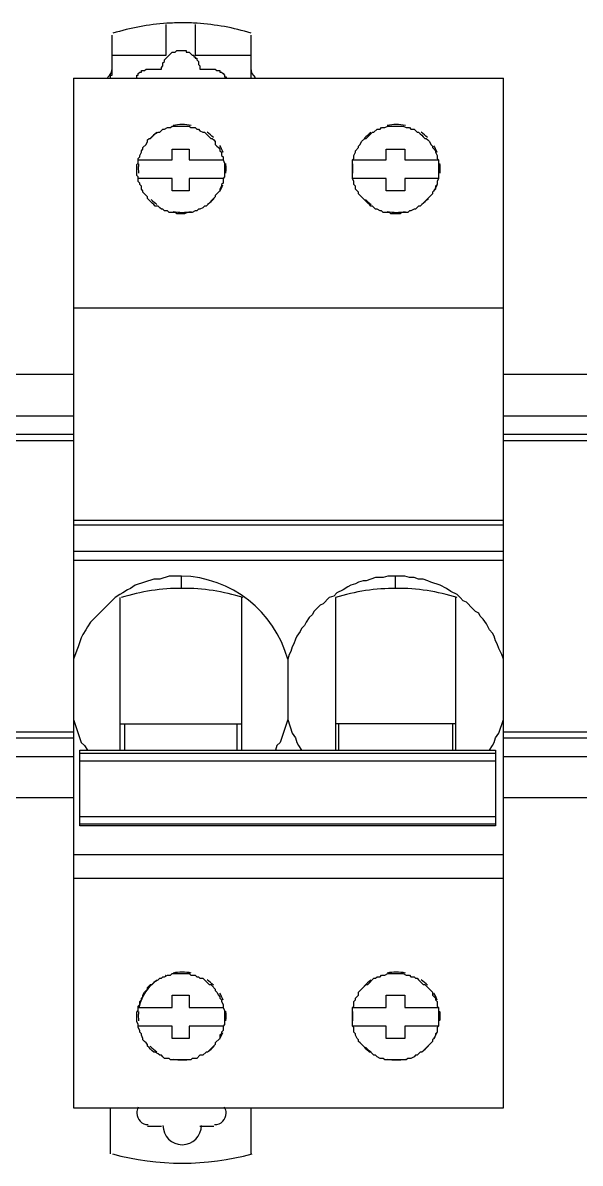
# Model space of a CAD drawing. Header units: feet. Extents: x -159 to 1687, y -48 to 1556.
# Drawn here: x 550.4354 to 550.5862, y 1044.3615 to 1044.6699 of the extents above; entities that cross this region are included whole.
import ezdxf

# ---------------------------------------------------------------- set-up
doc = ezdxf.new("R2010")
doc.units = ezdxf.units.FT
doc.header["$MEASUREMENT"] = 0
doc.layers.add('PDF_0', color=7, linetype='Continuous')
doc.layers.add('PDF_Carril', color=7, linetype='Continuous')

msp = doc.modelspace()

# ---------------------------------------------------------------- linework, layer by layer
at = {"layer": 'PDF_0', "lineweight": 25}
for p, q in [((550.4595958295902, 1044.655688310029), (550.4595958295902, 1044.666522150847)), ((550.5654341206607, 1044.376508565867), (550.5654341206607, 1044.654854937658)), ((550.5341826567621, 1044.641937665914), (550.5383495186152, 1044.641937665914)), ((550.4616792605168, 1044.480263426011), (550.494597469157, 1044.480263426011)), ((550.4508454196989, 1044.45276213778), (550.4508454196989, 1044.47317976086))]:
    msp.add_line(p, q, dxfattribs=at)
for points in [[(550.4595958295902, 1044.661105230438), (550.4741798460764, 1044.661105230438), (550.4741798460764, 1044.669438954145)], [(550.4820968835975, 1044.669438954145), (550.4820968835975, 1044.661105230438)], [(550.4970975862686, 1044.666522150847), (550.4970975862686, 1044.654854937658)], [(550.4662628085553, 1044.654854937658), (550.4662628085553, 1044.655688310029), (550.4666794947404, 1044.655688310029), (550.4666794947404, 1044.656104996214), (550.4670961809261, 1044.6565216824), (550.4675128671113, 1044.6565216824), (550.4675128671113, 1044.656938368586), (550.4683462394819, 1044.656938368586), (550.4687629256673, 1044.65735505477), (550.4729297875206, 1044.65735505477), (550.4729297875206, 1044.657771740956), (550.4733464737058, 1044.658188427141), (550.4733464737058, 1044.659021799512), (550.4737631598912, 1044.659438485697), (550.4737631598912, 1044.659855171883), (550.4758465908178, 1044.661938602809), (550.4766799631884, 1044.661938602809), (550.4770966493736, 1044.662355288994), (550.4795967664857, 1044.662355288994), (550.4795967664857, 1044.661938602809), (550.480430138856, 1044.661938602809), (550.4812635112266, 1044.661105230438), (550.4816801974123, 1044.661105230438), (550.4816801974123, 1044.660688544253), (550.4820968835975, 1044.660688544253), (550.4820968835975, 1044.660271858068), (550.4825135697824, 1044.660271858068), (550.4825135697824, 1044.659855171883), (550.4829302559681, 1044.659438485697), (550.4829302559681, 1044.658605113326), (550.4833469421533, 1044.658188427141), (550.4833469421533, 1044.65735505477), (550.4875138040063, 1044.65735505477), (550.487930490192, 1044.656938368586), (550.4887638625626, 1044.656938368586), (550.4887638625626, 1044.6565216824), (550.4891805487478, 1044.6565216824), (550.4895972349332, 1044.656104996214), (550.4900139211184, 1044.655688310029), (550.4900139211184, 1044.655271623844), (550.4904306073036, 1044.655271623844), (550.4904306073036, 1044.654854937658)], [(550.4820968835975, 1044.661105230438), (550.4970975862686, 1044.661105230438)], [(550.4491786749575, 1044.654854937658), (550.4491786749575, 1044.376508565867), (550.5654341206607, 1044.376508565867)], [(550.4491786749575, 1044.654854937658), (550.5654341206607, 1044.654854937658)], [(550.459179143405, 1044.654854937658), (550.459179143405, 1044.655688310029), (550.4595958295902, 1044.655688310029)], [(550.4791800803002, 1044.618186553351), (550.4770966493736, 1044.618186553351), (550.4766799631884, 1044.618603239536), (550.475013218447, 1044.618603239536), (550.4745965322616, 1044.619019925721), (550.4737631598912, 1044.619019925721), (550.4733464737058, 1044.619436611907), (550.4729297875206, 1044.619436611907), (550.4725131013349, 1044.619853298092), (550.4720964151497, 1044.620269984277), (550.4712630427791, 1044.620269984277), (550.4708463565939, 1044.620686670463), (550.4704296704085, 1044.621103356647), (550.4700129842233, 1044.621520042833), (550.4695962980377, 1044.621936729019), (550.4691796118525, 1044.622353415204), (550.4691796118525, 1044.622770101389), (550.4687629256673, 1044.623186787574), (550.4679295532967, 1044.624020159945), (550.4679295532967, 1044.62443684613), (550.4675128671113, 1044.624853532316), (550.4675128671113, 1044.625686904686), (550.4670961809261, 1044.626103590871), (550.4670961809261, 1044.626520277057), (550.4666794947404, 1044.626936963242), (550.4666794947404, 1044.628187021799), (550.4662628085553, 1044.628603707984), (550.4662628085553, 1044.631520511281), (550.4666794947404, 1044.631937197466), (550.4666794947404, 1044.633187256022), (550.4670961809261, 1044.633603942208), (550.4670961809261, 1044.634020628393), (550.4675128671113, 1044.634854000763), (550.4675128671113, 1044.635270686949), (550.4679295532967, 1044.635687373134), (550.4679295532967, 1044.636104059319), (550.4687629256673, 1044.63693743169), (550.4691796118525, 1044.63777080406), (550.4691796118525, 1044.638187490246), (550.4695962980377, 1044.638604176431), (550.4700129842233, 1044.638604176431), (550.4712630427791, 1044.639854234987), (550.4720964151497, 1044.640270921172), (550.4725131013349, 1044.640270921172), (550.4733464737058, 1044.641104293543), (550.4737631598912, 1044.641104293543), (550.4745965322616, 1044.641520979728), (550.4754299046322, 1044.641520979728), (550.4758465908178, 1044.641937665914), (550.480430138856, 1044.641937665914), (550.4808468250415, 1044.641520979728), (550.4820968835975, 1044.641520979728), (550.4825135697824, 1044.641104293543), (550.4829302559681, 1044.641104293543), (550.4833469421533, 1044.640687607358), (550.4841803145239, 1044.640270921172), (550.4845970007095, 1044.640270921172), (550.4850136868947, 1044.639854234987), (550.4854303730797, 1044.639437548802), (550.4862637454505, 1044.638604176431), (550.4866804316359, 1044.638604176431), (550.4870971178211, 1044.638187490246), (550.4875138040063, 1044.63777080406), (550.4875138040063, 1044.63693743169), (550.487930490192, 1044.636520745505), (550.4883471763769, 1044.636104059319), (550.4887638625626, 1044.635687373134), (550.4887638625626, 1044.635270686949), (550.4891805487478, 1044.634854000763), (550.4891805487478, 1044.634020628393), (550.4895972349332, 1044.633603942208), (550.4895972349332, 1044.632770569836), (550.4900139211184, 1044.631937197466), (550.4900139211184, 1044.628187021799), (550.4895972349332, 1044.627770335613), (550.4895972349332, 1044.626520277057), (550.4891805487478, 1044.626103590871), (550.4891805487478, 1044.625686904686), (550.4887638625626, 1044.624853532316), (550.4887638625626, 1044.62443684613), (550.4875138040063, 1044.623186787574), (550.4875138040063, 1044.622770101389), (550.4850136868947, 1044.620269984277), (550.4845970007095, 1044.620269984277), (550.4841803145239, 1044.619853298092), (550.4833469421533, 1044.619436611907), (550.4829302559681, 1044.619436611907), (550.4825135697824, 1044.619019925721), (550.4820968835975, 1044.619019925721), (550.4812635112266, 1044.618603239536), (550.4800134526708, 1044.618603239536), (550.4791800803002, 1044.618186553351)], [(550.5383495186152, 1044.641937665914), (550.5391828909858, 1044.641520979728), (550.5400162633562, 1044.641520979728), (550.5404329495418, 1044.641104293543), (550.5412663219124, 1044.641104293543), (550.5420996942828, 1044.640270921172), (550.5425163804682, 1044.640270921172), (550.5429330666534, 1044.639854234987), (550.543349752839, 1044.639437548802), (550.5437664390242, 1044.639020862616), (550.5441831252097, 1044.638604176431), (550.5445998113948, 1044.638604176431), (550.54501649758, 1044.638187490246), (550.5454331837655, 1044.63777080406), (550.5458498699506, 1044.63693743169), (550.5462665561363, 1044.636520745505), (550.5462665561363, 1044.636104059319), (550.5466832423215, 1044.635687373134), (550.5470999285069, 1044.635270686949), (550.5470999285069, 1044.634854000763), (550.5475166146921, 1044.634020628393), (550.5475166146921, 1044.633187256022), (550.5479333008773, 1044.632770569836), (550.5479333008773, 1044.627770335613), (550.5475166146921, 1044.626936963242), (550.5475166146921, 1044.626103590871), (550.5470999285069, 1044.625686904686), (550.5470999285069, 1044.624853532316), (550.5462665561363, 1044.624020159945), (550.5462665561363, 1044.62360347376), (550.5429330666534, 1044.620269984277), (550.5425163804682, 1044.620269984277), (550.5416830080976, 1044.619436611907), (550.5412663219124, 1044.619436611907), (550.5404329495418, 1044.619019925721), (550.5400162633562, 1044.619019925721), (550.539599577171, 1044.618603239536), (550.5379328324298, 1044.618603239536), (550.5375161462446, 1044.618186553351), (550.5350160291325, 1044.618186553351), (550.5345993429473, 1044.618603239536), (550.5329325982059, 1044.618603239536), (550.5325159120207, 1044.619019925721), (550.5320992258353, 1044.619019925721), (550.5312658534649, 1044.619436611907), (550.5308491672793, 1044.619436611907), (550.5300157949086, 1044.620269984277), (550.5295991087235, 1044.620269984277), (550.529182422538, 1044.620686670463), (550.5287657363529, 1044.621103356647), (550.5283490501677, 1044.621520042833), (550.527932363982, 1044.621936729019), (550.5275156777968, 1044.622353415204), (550.5270989916114, 1044.622770101389), (550.526265619241, 1044.62360347376), (550.526265619241, 1044.624020159945), (550.5258489330556, 1044.62443684613), (550.5254322468704, 1044.624853532316), (550.5254322468704, 1044.625686904686), (550.5250155606848, 1044.626103590871), (550.5250155606848, 1044.626936963242), (550.5245988744996, 1044.627770335613), (550.5245988744996, 1044.632770569836), (550.5250155606848, 1044.633187256022), (550.5250155606848, 1044.634020628393), (550.5254322468704, 1044.634854000763), (550.5254322468704, 1044.635270686949), (550.526265619241, 1044.636104059319), (550.526265619241, 1044.636520745505), (550.5266823054262, 1044.63693743169), (550.5270989916114, 1044.63777080406), (550.527932363982, 1044.638604176431), (550.5283490501677, 1044.638604176431), (550.5300157949086, 1044.640270921172), (550.5304324810941, 1044.640270921172), (550.5312658534649, 1044.641104293543), (550.5320992258353, 1044.641104293543), (550.5325159120207, 1044.641520979728), (550.5333492843913, 1044.641520979728), (550.5341826567621, 1044.641937665914)], [(550.4666794947404, 1044.632770569836), (550.4758465908178, 1044.632770569836), (550.4758465908178, 1044.635687373134), (550.480430138856, 1044.635687373134), (550.480430138856, 1044.632770569836), (550.4895972349332, 1044.632770569836)], [(550.5245988744996, 1044.632770569836), (550.5337659705765, 1044.632770569836), (550.5337659705765, 1044.635687373134), (550.5387662048004, 1044.635687373134), (550.5387662048004, 1044.632770569836), (550.5479333008773, 1044.632770569836)], [(550.4895972349332, 1044.627770335613), (550.480430138856, 1044.627770335613), (550.480430138856, 1044.62443684613), (550.4758465908178, 1044.62443684613), (550.4758465908178, 1044.627770335613), (550.4666794947404, 1044.627770335613)], [(550.5479333008773, 1044.627770335613), (550.5387662048004, 1044.627770335613), (550.5387662048004, 1044.62443684613), (550.5337659705765, 1044.62443684613), (550.5337659705765, 1044.627770335613), (550.5245988744996, 1044.627770335613)], [(550.4491786749575, 1044.592768696046), (550.5654341206607, 1044.592768696046)], [(550.5654341206607, 1044.535266002473), (550.4491786749575, 1044.535266002473)], [(550.5654341206607, 1044.534015943917), (550.4491786749575, 1044.534015943917)], [(550.5654341206607, 1044.526932278766), (550.4491786749575, 1044.526932278766)], [(550.5654341206607, 1044.524432161655), (550.4491786749575, 1044.524432161655)], [(550.4783467079294, 1044.516931810319), (550.4783467079294, 1044.520265299801), (550.475013218447, 1044.520265299801), (550.4725131013349, 1044.519431927431), (550.4708463565939, 1044.519431927431), (550.4658461223701, 1044.517765182689), (550.464596063814, 1044.516931810319), (550.4637626914437, 1044.516515124133), (550.4625126328874, 1044.515681751763), (550.4616792605168, 1044.515265065577), (550.4604292019608, 1044.514431693207), (550.4537622229957, 1044.507764714242), (550.4529288506253, 1044.506514655686), (550.4525121644399, 1044.505681283315), (550.4516787920693, 1044.50443122476), (550.4512621058841, 1044.503597852388), (550.4504287335133, 1044.501097735277), (550.4500120473281, 1044.500264362906), (550.4491786749575, 1044.497764245794)], [(550.5387662048004, 1044.520265299801), (550.5341826567621, 1044.520265299801), (550.5329325982059, 1044.519848613616), (550.5308491672793, 1044.519848613616), (550.5283490501677, 1044.519015241246), (550.5275156777968, 1044.519015241246), (550.526265619241, 1044.51859855506), (550.5254322468704, 1044.518181868875), (550.5241821883142, 1044.517765182689), (550.5233488159438, 1044.517348496504), (550.5220987573875, 1044.516515124133), (550.5204320126466, 1044.515681751763), (550.519598640276, 1044.514848379392), (550.5183485817201, 1044.514431693207), (550.5166818369787, 1044.512764948466), (550.5158484646081, 1044.51234826228), (550.5141817198667, 1044.510681517539), (550.5137650336815, 1044.509848145169), (550.5129316613109, 1044.509014772798), (550.51209828894, 1044.507764714242), (550.5116816027548, 1044.506931341871), (550.5108482303842, 1044.506097969501), (550.510431544199, 1044.50526459713), (550.5095981718284, 1044.504014538574), (550.5091814856428, 1044.503181166204), (550.5087647994576, 1044.501931107647), (550.5083481132722, 1044.501097735277), (550.507931427087, 1044.499847676721), (550.5075147409018, 1044.49901430435), (550.5070980547164, 1044.497764245794), (550.5070980547164, 1044.481513484567), (550.5050146237897, 1044.475263191787), (550.5041812514191, 1044.474429819417), (550.503764565234, 1044.47317976086)], [(550.5362660876885, 1044.516931810319), (550.5362660876885, 1044.520265299801)], [(550.5654341206607, 1044.497764245794), (550.5650174344755, 1044.49901430435), (550.5641840621047, 1044.500681049091), (550.5637673759193, 1044.501931107647), (550.5633506897341, 1044.502764480018), (550.5629340035487, 1044.504014538574), (550.5625173173635, 1044.504847910944), (550.5616839449926, 1044.505681283315), (550.560850572622, 1044.507348028057), (550.5600172002517, 1044.508598086612), (550.559183827881, 1044.509431458983), (550.5587671416954, 1044.510264831354), (550.5579337693248, 1044.510681517539), (550.5571003969544, 1044.51151488991), (550.555433652213, 1044.513181634651), (550.5546002798424, 1044.513598320836), (550.5537669074718, 1044.514431693207), (550.5529335351009, 1044.515265065577), (550.5512667903599, 1044.516098437949), (550.5500167318037, 1044.516931810319), (550.5483499870627, 1044.517765182689), (550.5458498699506, 1044.51859855506), (550.54501649758, 1044.519015241246), (550.5437664390242, 1044.519431927431), (550.5425163804682, 1044.519431927431), (550.5412663219124, 1044.519848613616), (550.5400162633562, 1044.519848613616), (550.5387662048004, 1044.520265299801)], [(550.4616792605168, 1044.514431693207), (550.4616792605168, 1044.47317976086)], [(550.494597469157, 1044.514431693207), (550.494597469157, 1044.47317976086)], [(550.552516848916, 1044.514431693207), (550.552516848916, 1044.47317976086)], [(550.4491786749575, 1044.481513484567), (550.4512621058841, 1044.475263191787), (550.4520954782547, 1044.474429819417), (550.4529288506253, 1044.47317976086)], [(550.4629293190728, 1044.480263426011), (550.4629293190728, 1044.47317976086)], [(550.4933474106008, 1044.480263426011), (550.4933474106008, 1044.47317976086)], [(550.5070980547164, 1044.481513484567), (550.5083481132722, 1044.477763308899), (550.5091814856428, 1044.476513250343), (550.5095981718284, 1044.475263191787), (550.5100148580136, 1044.474429819417), (550.5108482303842, 1044.47317976086)], [(550.552516848916, 1044.480263426011), (550.5200153264611, 1044.480263426011)], [(550.5208486988317, 1044.480263426011), (550.5208486988317, 1044.47317976086)], [(550.5516834765451, 1044.480263426011), (550.5516834765451, 1044.47317976086)], [(550.5616839449926, 1044.47317976086), (550.5625173173635, 1044.474429819417), (550.5629340035487, 1044.475263191787), (550.5633506897341, 1044.476513250343), (550.5641840621047, 1044.477763308899), (550.5654341206607, 1044.481513484567)], [(550.4508454196989, 1044.47317976086), (550.5633506897341, 1044.47317976086), (550.5633506897341, 1044.45276213778), (550.4508454196989, 1044.45276213778)], [(550.4508454196989, 1044.47234638849), (550.5633506897341, 1044.47234638849)], [(550.4508454196989, 1044.470262957564), (550.5633506897341, 1044.470262957564)], [(550.4508454196989, 1044.455262254892), (550.5633506897341, 1044.455262254892)], [(550.5633506897341, 1044.453178823965), (550.4508454196989, 1044.453178823965)], [(550.5654341206607, 1044.444845100259), (550.4491786749575, 1044.444845100259)], [(550.4491786749575, 1044.43859480748), (550.5654341206607, 1044.43859480748)], [(550.4808468250415, 1044.389425837612), (550.4754299046322, 1044.389425837612), (550.475013218447, 1044.389842523797), (550.4737631598912, 1044.389842523797), (550.4733464737058, 1044.390259209983), (550.4729297875206, 1044.390675896168), (550.4725131013349, 1044.390675896168), (550.4720964151497, 1044.391092582353), (550.4712630427791, 1044.391509268538), (550.4708463565939, 1044.391509268538), (550.4704296704085, 1044.391925954724), (550.4700129842233, 1044.39234264091), (550.4695962980377, 1044.392759327094), (550.4691796118525, 1044.39317601328), (550.4691796118525, 1044.393592699465), (550.4687629256673, 1044.394009385651), (550.4683462394819, 1044.394426071836), (550.4679295532967, 1044.394842758021), (550.4679295532967, 1044.395259444207), (550.4675128671113, 1044.396092816577), (550.4675128671113, 1044.396509502762), (550.4670961809261, 1044.396926188948), (550.4670961809261, 1044.397342875133), (550.4666794947404, 1044.398176247504), (550.4666794947404, 1044.399009619874), (550.4662628085553, 1044.399842992245), (550.4662628085553, 1044.402343109357), (550.4666794947404, 1044.402759795542), (550.4666794947404, 1044.404009854098), (550.4670961809261, 1044.404426540283), (550.4670961809261, 1044.405259912654), (550.4675128671113, 1044.405676598839), (550.4675128671113, 1044.406093285025), (550.4679295532967, 1044.40650997121), (550.4679295532967, 1044.406926657396), (550.4683462394819, 1044.407760029766), (550.4691796118525, 1044.408593402136), (550.4691796118525, 1044.409010088322), (550.4700129842233, 1044.409843460693), (550.4704296704085, 1044.409843460693), (550.4712630427791, 1044.410676833063), (550.4720964151497, 1044.411093519249), (550.4725131013349, 1044.411510205433), (550.4729297875206, 1044.411510205433), (550.4733464737058, 1044.411926891619), (550.4737631598912, 1044.411926891619), (550.4745965322616, 1044.412343577805), (550.4754299046322, 1044.412343577805), (550.4758465908178, 1044.41276026399), (550.480430138856, 1044.41276026399), (550.4808468250415, 1044.412343577805), (550.4820968835975, 1044.412343577805), (550.4825135697824, 1044.411926891619), (550.4829302559681, 1044.411926891619), (550.4833469421533, 1044.411510205433), (550.4841803145239, 1044.411510205433), (550.4845970007095, 1044.411093519249), (550.4854303730797, 1044.410260146878), (550.4858470592653, 1044.409843460693), (550.4862637454505, 1044.409843460693), (550.4866804316359, 1044.409426774507), (550.4875138040063, 1044.408593402136), (550.4875138040063, 1044.408176715951), (550.487930490192, 1044.407760029766), (550.4883471763769, 1044.406926657396), (550.4887638625626, 1044.40650997121), (550.4887638625626, 1044.406093285025), (550.4891805487478, 1044.405676598839), (550.4891805487478, 1044.405259912654), (550.4895972349332, 1044.404426540283), (550.4895972349332, 1044.403593167913), (550.4900139211184, 1044.402759795542), (550.4900139211184, 1044.399009619874), (550.4895972349332, 1044.398592933689), (550.4895972349332, 1044.397342875133), (550.4891805487478, 1044.396926188948), (550.4891805487478, 1044.396509502762), (550.4887638625626, 1044.396092816577), (550.4887638625626, 1044.395259444207), (550.4875138040063, 1044.394009385651), (550.4875138040063, 1044.393592699465), (550.4854303730797, 1044.391509268538), (550.4850136868947, 1044.391509268538), (550.4841803145239, 1044.390675896168), (550.4833469421533, 1044.390675896168), (550.4825135697824, 1044.389842523797), (550.4812635112266, 1044.389842523797), (550.4808468250415, 1044.389425837612)], [(550.5391828909858, 1044.389425837612), (550.5333492843913, 1044.389425837612), (550.5329325982059, 1044.389842523797), (550.5320992258353, 1044.389842523797), (550.5312658534649, 1044.390259209983), (550.5308491672793, 1044.390675896168), (550.5304324810941, 1044.390675896168), (550.5295991087235, 1044.391509268538), (550.529182422538, 1044.391509268538), (550.5283490501677, 1044.39234264091), (550.527932363982, 1044.392759327094), (550.5266823054262, 1044.394009385651), (550.526265619241, 1044.394426071836), (550.526265619241, 1044.394842758021), (550.5258489330556, 1044.395259444207), (550.5254322468704, 1044.396092816577), (550.5254322468704, 1044.396509502762), (550.5250155606848, 1044.396926188948), (550.5250155606848, 1044.398176247504), (550.5245988744996, 1044.398592933689), (550.5245988744996, 1044.403593167913), (550.5250155606848, 1044.404009854098), (550.5250155606848, 1044.405259912654), (550.5254322468704, 1044.405676598839), (550.5254322468704, 1044.406093285025), (550.526265619241, 1044.406926657396), (550.526265619241, 1044.407760029766), (550.5283490501677, 1044.409843460693), (550.5287657363529, 1044.409843460693), (550.5304324810941, 1044.411510205433), (550.5308491672793, 1044.411510205433), (550.5312658534649, 1044.411926891619), (550.5320992258353, 1044.411926891619), (550.5325159120207, 1044.412343577805), (550.5333492843913, 1044.412343577805), (550.5341826567621, 1044.41276026399), (550.5383495186152, 1044.41276026399), (550.5391828909858, 1044.412343577805), (550.5400162633562, 1044.412343577805), (550.5404329495418, 1044.411926891619), (550.5412663219124, 1044.411926891619), (550.5416830080976, 1044.411510205433), (550.5420996942828, 1044.411510205433), (550.5425163804682, 1044.411093519249), (550.5429330666534, 1044.410676833063), (550.5437664390242, 1044.409843460693), (550.5441831252097, 1044.409843460693), (550.54501649758, 1044.409010088322), (550.5462665561363, 1044.407760029766), (550.5462665561363, 1044.406926657396), (550.5466832423215, 1044.40650997121), (550.5470999285069, 1044.406093285025), (550.5470999285069, 1044.405676598839), (550.5475166146921, 1044.405259912654), (550.5475166146921, 1044.404009854098), (550.5479333008773, 1044.403593167913), (550.5479333008773, 1044.398592933689), (550.5475166146921, 1044.398176247504), (550.5475166146921, 1044.396926188948), (550.5470999285069, 1044.396509502762), (550.5470999285069, 1044.396092816577), (550.5466832423215, 1044.395259444207), (550.5462665561363, 1044.394842758021), (550.5462665561363, 1044.394426071836), (550.543349752839, 1044.391509268538), (550.5429330666534, 1044.391509268538), (550.5420996942828, 1044.390675896168), (550.5416830080976, 1044.390675896168), (550.5412663219124, 1044.390259209983), (550.5404329495418, 1044.389842523797), (550.539599577171, 1044.389842523797), (550.5391828909858, 1044.389425837612)], [(550.4666794947404, 1044.403593167913), (550.4758465908178, 1044.403593167913), (550.4758465908178, 1044.406926657396), (550.480430138856, 1044.406926657396), (550.480430138856, 1044.403593167913), (550.4895972349332, 1044.403593167913)], [(550.5245988744996, 1044.403593167913), (550.5337659705765, 1044.403593167913), (550.5337659705765, 1044.406926657396), (550.5387662048004, 1044.406926657396), (550.5387662048004, 1044.403593167913), (550.5479333008773, 1044.403593167913)], [(550.4895972349332, 1044.398592933689), (550.480430138856, 1044.398592933689), (550.480430138856, 1044.395259444207), (550.4758465908178, 1044.395259444207), (550.4758465908178, 1044.398592933689), (550.4666794947404, 1044.398592933689)], [(550.5479333008773, 1044.398592933689), (550.5387662048004, 1044.398592933689), (550.5387662048004, 1044.395259444207), (550.5337659705765, 1044.395259444207), (550.5337659705765, 1044.398592933689), (550.5245988744996, 1044.398592933689)], [(550.459179143405, 1044.364007980308), (550.459179143405, 1044.376508565867)], [(550.4970975862686, 1044.376508565867), (550.4970975862686, 1044.364007980308)], [(550.4691796118525, 1044.371508331643), (550.4729297875206, 1044.371508331643)], [(550.4833469421533, 1044.371508331643), (550.4870971178211, 1044.371508331643)]]:
    msp.add_lwpolyline(points, dxfattribs=at)
for points in [[(550.4972050121344, 1044.667057250913, 0.05864338422868016), (550.4825915025999, 1044.669727309318, 0.01589265147338841), (550.4785550510221, 1044.66985564033, 0.01644332483779495), (550.4743787678947, 1044.669718254728, 0.05866421889998607), (550.4597653625315, 1044.667014115559)], [(550.466746685388, 1044.631740246574, 0.02661429179017739), (550.4666794947404, 1044.630478795817, 0.02622766925744603), (550.4667446519595, 1044.629236670966)], [(550.4903608207014, 1044.62919353978, 0.02712604122165752), (550.4904306073036, 1044.630478795817, 0.0277041985568896), (550.4903577705584, 1044.631792332347)], [(550.5246653026111, 1044.631733329583, 0.02645840310977756), (550.5245988744996, 1044.630478795817, 0.02629642069447779), (550.5246645900779, 1044.629230974866)], [(550.5482799962842, 1044.629191302175, 0.02713943560683165), (550.5483499870627, 1044.630478795817, 0.02766093837757646), (550.5482774544982, 1044.631788873852)], [(550.4950486402911, 1044.514431693207, 0.07751649925750166), (550.4785550510221, 1044.516931810319, 0.07751649925736262), (550.4620614617534, 1044.514431693206)], [(550.5529680200498, 1044.514431693207, 0.0775164992576033), (550.536474430781, 1044.516931810319, 0.07751649925751625), (550.5200153264611, 1044.514431693207), (550.5200153264611, 1044.47317976086)], [(550.4667447561312, 1044.402544739635, 0.02623194932254611), (550.4666794947404, 1044.401301393894, 0.02661429176901355), (550.466746685388, 1044.400039943137)], [(550.4903588872778, 1044.399998028674, 0.02751467194998774), (550.490430607304, 1044.401301393893, 0.02732587189992658), (550.4903596998156, 1044.402596825408)], [(550.5246643900689, 1044.402546977239, 0.02627724791140572), (550.5245988744996, 1044.401301393893, 0.02652829802653922), (550.5246656109589, 1044.400044418347)], [(550.5482789795699, 1044.400004945664, 0.02736851808509806), (550.5483499870627, 1044.401301393894, 0.02743829714057202), (550.548278471213, 1044.402602521508)], [(550.4666814281645, 1044.376612737414, 0.1316143870054216), (550.4662628085553, 1044.375050164219, 0.41420899999081), (550.469387954945, 1044.371925017829)], [(550.4873054609136, 1044.371925017829, 0.414209000014052), (550.4904306073036, 1044.375050164219, 0.1316870771501225), (550.4900117835182, 1044.37661294159)]]:
    msp.add_lwpolyline(points, format="xyb", dxfattribs=at)
for centre, radius, start, end in [((550.4564707528723, 1044.65756339963), 0.003125076718175693, 307.4731756941693, 359.9999676055199), ((550.5002224732057, 1044.657563314306), 0.003124893542257451, 180.1178057022705, 232.5286341290779), ((550.4785552096107, 1044.630481526264), 0.01187282556407515, 78.03400276698099, 101.9896390216669), ((550.536474586223, 1044.630481205483), 0.01187317186620476, 78.02883277538656, 101.9947982834029), ((550.4785590729209, 1044.630473314312), 0.01188229111321825, 125.2173965499191, 136.9053690070898), ((550.4785537470625, 1044.630476250916), 0.01187836198604491, 44.82311246699652, 55.40576451307647), ((550.5364724844549, 1044.630480187955), 0.01187322779543797, 125.2623029735712, 136.9649715350195), ((550.5364712708338, 1044.630475846431), 0.01187986071074159, 44.76337489161507, 55.35037267737926), ((550.4785515289484, 1044.630477132539), 0.01187946460732524, 21.34734326600401, 31.23788943982896), ((550.536484233075, 1044.630483281872), 0.01186477989543866, 21.3210337403102, 31.22894308215783), ((550.4785710918234, 1044.63047090712), 0.01185768730142413, 328.9509902566573, 338.1493346400198), ((550.5364767151541, 1044.630477158025), 0.01187278533885494, 328.94818954806, 338.140764301842), ((550.4785681916496, 1044.630494094457), 0.01189568993455022, 225.2817569613626, 234.8292646796532), ((550.4785546976918, 1044.630479725128), 0.01187653566782194, 305.3470029531632, 316.9806631782311), ((550.5364670993008, 1044.630470732526), 0.01186469354881564, 225.2781885112913, 234.8390176307625), ((550.5364740774496, 1044.630479725129), 0.01187653566893958, 305.3470029541979, 316.9806631781597), ((550.4785549361677, 1044.630479360536), 0.01187614699657556, 258.2019366509098, 281.865126289757), ((550.53647436133, 1044.63047771538), 0.01187452765943691, 258.205338878733, 281.8665440229052), ((550.4776155416043, 1044.489711588713), 0.03056245843300948, 15.27677133656424, 88.62914359977837), ((550.478554815413, 1044.40130221653), 0.01187470775943711, 78.01190970654226, 101.9692005216556), ((550.5364745879685, 1044.401299966652), 0.01187695772997318, 78.02718629618629, 101.9964340429184), ((550.4785554206549, 1044.401301257249), 0.01187593825831649, 124.9814067079413, 167.9750193269509), ((550.4785480020491, 1044.401293677294), 0.01188599357118232, 44.74984426176516, 55.34801617968579), ((550.536482320769, 1044.401292411519), 0.01188749758734548, 125.2831517719516, 136.960776524043), ((550.5364725741847, 1044.401299061296), 0.01187851776290455, 44.74347630477637, 55.36487292481072), ((550.4785522350364, 1044.401300036333), 0.01187867929057789, 21.24296462023794, 31.17191509612517), ((550.5364769122784, 1044.401301809338), 0.01187314264101595, 21.26104303570469, 31.1998915523075), ((550.4785538994756, 1044.401302016353), 0.0118768836382927, 328.8923500158038, 338.0544229021831), ((550.5364795758935, 1044.401298189354), 0.01186952333733446, 328.9142853640367, 338.0875605580928), ((550.4785491183904, 1044.401294174106), 0.01186625741052317, 223.3351340017425, 234.544750314285), ((550.4785514156497, 1044.401305624592), 0.01188119171371511, 305.284925897656, 316.9194268166758), ((550.5364687063982, 1044.40129545419), 0.01186732225771079, 225.2687657979963, 234.8660966796963), ((550.5364747473914, 1044.401301743931), 0.01187561099518252, 305.3353606093777, 316.9749606288308), ((550.4785549361677, 1044.401301958612), 0.0118761469967006, 258.2019366510568, 281.8651262896541), ((550.5364747120773, 1044.401300802284), 0.01187496461377197, 258.1875162754889, 281.8698980512173), ((550.4785551147079, 1044.371716738422), 0.005208641002617606, 180.0007005525298, 359.9992994476916), ((550.4785550760232, 1044.433799927393), 0.07229211419921576, 254.8492032637346, 285.1507967362686)]:
    msp.add_arc(centre, radius, start, end, dxfattribs=at)
msp.add_open_spline([(550.4740220636854, 1044.412277862226), (550.4740006501825, 1044.41226890764), (550.4739792866815, 1044.412259957221), (550.4739579231809, 1044.412251002635)], degree=3, dxfattribs=at)
at = {"layer": 'PDF_Carril', "lineweight": 25}
for points in [[(550.4241775038386, 1044.574851190078), (550.4491786749575, 1044.574851190078), (550.4491786749575, 1044.460262489115), (550.4241775038386, 1044.460262489115)], [(550.5654341206607, 1044.574851190078), (550.5900186055944, 1044.574851190078), (550.5900186055944, 1044.460262489115), (550.5654341206607, 1044.460262489115)]]:
    msp.add_lwpolyline(points, close=True, dxfattribs=at)
at = {"layer": 'PDF_Carril', "color": 9, "lineweight": 25, "true_color": 0xc6c7ca}
for points in [[(550.4241775038386, 1044.563600663074), (550.4491786749575, 1044.563600663074)], [(550.5654341206607, 1044.563600663074), (550.5900186055944, 1044.563600663074)], [(550.4241775038386, 1044.556933684109), (550.4491786749575, 1044.556933684109)], [(550.5654341206607, 1044.556933684109), (550.5900186055944, 1044.556933684109)], [(550.4241775038386, 1044.478179995084), (550.4491786749575, 1044.478179995084)], [(550.5654341206607, 1044.478179995084), (550.5900186055944, 1044.478179995084)], [(550.4241775038386, 1044.471513016119), (550.4491786749575, 1044.471513016119)], [(550.5654341206607, 1044.471513016119), (550.5900186055944, 1044.471513016119)]]:
    msp.add_lwpolyline(points, dxfattribs=at)
at = {"layer": 'PDF_Carril', "lineweight": 25}
for points in [[(550.4241775038386, 1044.55860042885), (550.4491786749575, 1044.55860042885)], [(550.5654341206607, 1044.55860042885), (550.5900186055944, 1044.55860042885)], [(550.4241775038386, 1044.476513250343), (550.4491786749575, 1044.476513250343)], [(550.5654341206607, 1044.476513250343), (550.5900186055944, 1044.476513250343)]]:
    msp.add_lwpolyline(points, dxfattribs=at)

doc.saveas('drawing.dxf')
